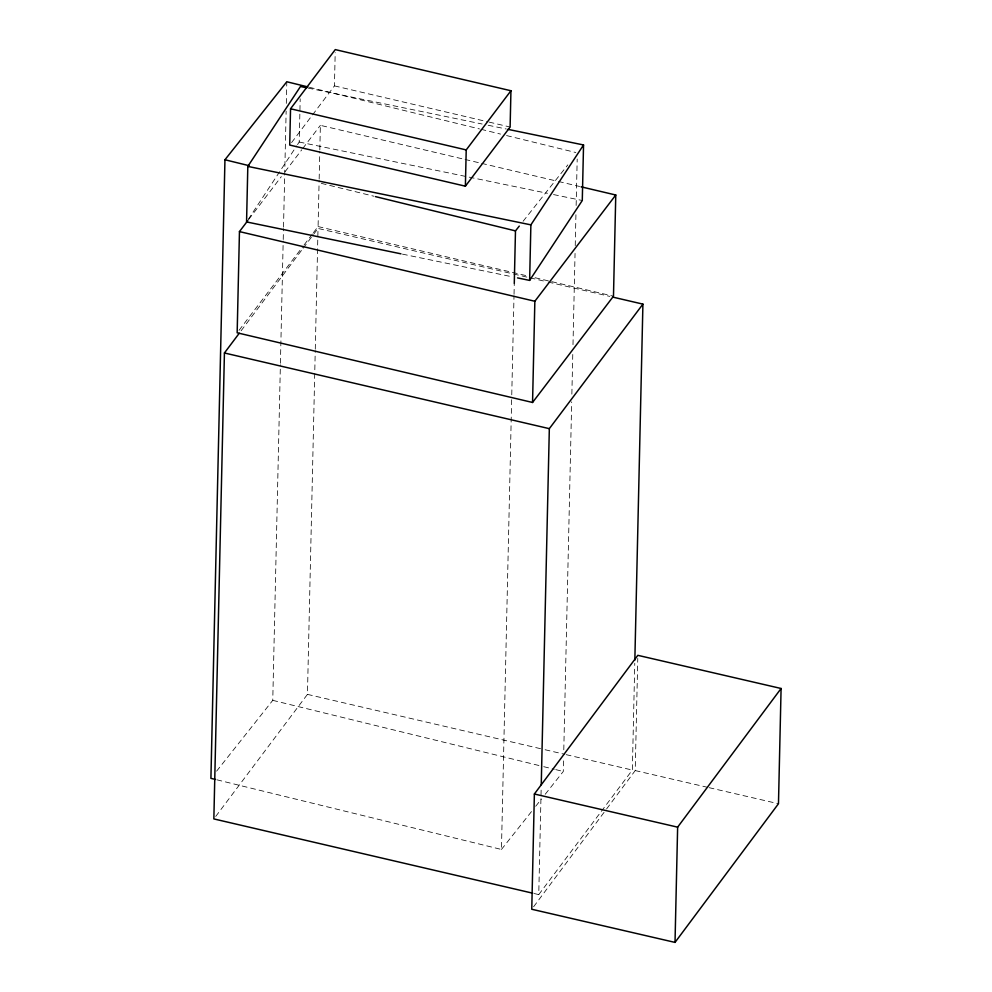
<?xml version="1.0" encoding="UTF-8"?>
<svg xmlns="http://www.w3.org/2000/svg" width="992" height="992" viewBox="0 0 992 992"><rect width="100%" height="100%" fill="white"/><g stroke="black" fill="none" stroke-linecap="round" stroke-linejoin="round"><path stroke-width="0.74" stroke-dasharray="4.96 3.72" d="M216.616 771.144L272.763 700.352L280.389 364.771M280.414 363.221L283.191 241.044M283.228 239.506L283.476 228.681M283.514 227.131L286.142 111.141M286.316 103.416L286.812 81.766M297.513 144.621L299.212 142.042L300.192 98.84M215.71 816.453L307.446 694.375L315.245 350.734M315.282 349.184L318.023 228.445L512.058 273.643M313.435 232.661L318.085 226.56L319.126 180.544M319.164 179.019L319.784 151.416M319.821 149.879L320.379 125.339L463.549 159.104M291.586 142.588L334.44 85.882L335.197 52.626M216.926 779.824L501.444 849.462L511.723 396.354M511.76 394.804L514.005 295.839M514.042 294.289L514.278 283.464M534.242 893.544L538.755 894.598L541.148 789.334M545.216 794.27L563.295 771.466L563.617 757.541M563.791 749.816L571.69 401.859M571.863 394.134L572.781 353.921M572.992 344.646L575.05 253.406M575.236 245.669L575.93 214.743M576.141 205.468L577.195 159.067M538.755 894.598L632.35 770.065L634.768 663.251M606.583 808.964L635.215 770.573L637.769 658.403M248.26 219.356L296.658 145.911M533.609 906.775L605.666 810.204M241.106 330.782L302.262 249.401M303.192 248.174L318.023 228.445M248.756 219.381L281.319 176.638M285.039 171.752L301.779 149.767M302.709 148.54L320.379 125.339M239.022 330.361L303.205 246.09M304.135 244.875L312.505 233.876M523.094 221.29L567.821 164.883M501.444 849.462L531.898 811.072M535.705 806.26L541.409 799.068M308.041 88.065L482.124 124.025M488.176 125.265L506.342 129.022M299.212 142.042L547.46 193.316M553.524 194.568L582.279 200.508M402.467 254.138L511.463 276.644M513.558 273.99L528.6 277.5M530.112 277.847L546.654 281.703M548.154 282.05L609.832 296.41M307.446 694.375L543.604 749.394M545.104 749.741L564.659 754.292M566.159 754.652L632.35 770.065M635.215 770.573L707.606 787.326M709.106 787.673L778.472 803.731M334.44 85.882L487.593 121.743M489.093 122.103L510.111 127.026M465.062 159.464L480.128 163.01M481.641 163.37L556.996 181.139M558.508 181.499L579.601 186.471M318.085 226.56L527.57 275.962M535.11 277.735L550.176 281.294M551.688 281.641L613.478 296.211M309.392 87.296L479.496 128.935M480.996 129.295L500.563 134.094M506.59 135.569L575.831 152.52M321.284 183.346L373.972 196.242M272.763 700.352L542.227 766.308M543.728 766.68L554.268 769.259M555.768 769.618L563.295 771.466"/><path stroke-width="1.49" d="M307.88 86.924L286.812 81.766L224.948 159.762L210.912 778.348L215.425 779.452M239.258 333.25L224.428 352.978L213.85 818.921L532.741 893.197M247.826 220.596L239.456 231.595L237.162 332.804L532.555 402.467L613.478 296.211L615.772 195.002L581.114 186.831M306.528 87.755L300.477 86.502L247.814 166.396L246.562 221.935L400.954 253.828M290.544 108.773L289.714 145.055L465.384 186.186L510.111 127.026L510.942 90.743L335.271 49.6L290.544 108.773L466.215 149.916L510.942 90.743M465.384 186.186L466.215 149.916M514.278 283.464L515.48 230.888L519.287 226.089M517.514 277.896L529.629 280.401L530.881 224.862L583.544 144.968L507.854 129.332M532.555 402.467L534.849 301.258L615.772 195.002M534.378 794.009L531.762 909.255L675.019 942.4L778.472 803.731L781.088 688.485L637.831 655.328L534.378 794.009L677.635 827.154L781.088 688.485M541.248 784.697L549.332 428.656L642.915 304.122L612.833 297.116M583.544 144.968L582.279 200.508L529.629 280.401M634.843 660.164L642.915 304.122M675.019 942.4L677.635 827.154M247.814 166.396L530.881 224.862M224.428 352.978L549.332 428.656M239.456 231.595L534.849 301.258M224.948 159.762L249.029 165.664M375.484 196.614L515.48 230.888"/></g></svg>
